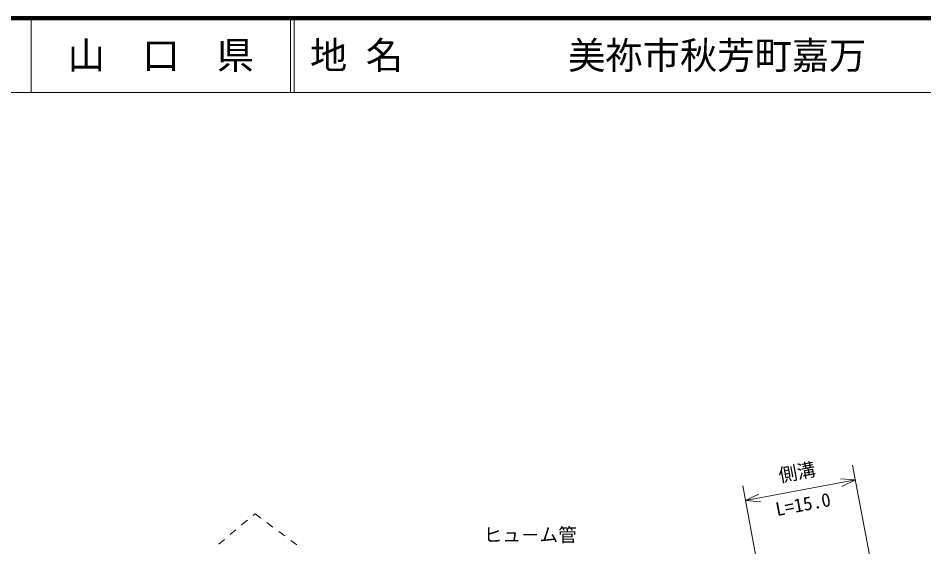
# Model space of a CAD drawing. Units: millimetres, scale not verified. Extents: x 40000 to 680000, y 20000 to 380000.
# Drawn here: x 331227 to 452751, y 309002 to 380000 of the extents above; entities that cross this region are included whole.
import ezdxf
from ezdxf.enums import TextEntityAlignment as Align

# ---------------------------------------------------------------- set-up
doc = ezdxf.new("R2010")
doc.units = ezdxf.units.MM
doc.header["$LTSCALE"] = 1000
for name, color, linetype, lineweight in [('M-BGD', 7, 'Continuous', 13), ('M-STR-HTXT', 7, 'Continuous', 13), ('M-TTL', 2, 'Continuous', 140), ('M-TTL-LINE', 7, 'Continuous', 18)]:
    doc.layers.add(name, color=color, linetype=linetype, lineweight=lineweight)
doc.layers.add('M-TTL-TXT', color=7, linetype='Continuous')
doc.styles.add('@ＭＳ ゴシック', font='')
doc.styles.add('ＭＳ ゴシック', font='')
doc.styles.get('@ＭＳ ゴシック').set_extended_font_data('@MS Gothic')
doc.styles.get('ＭＳ ゴシック').set_extended_font_data('MS Gothic')

msp = doc.modelspace()

# ---------------------------------------------------------------- linework, layer by layer
at = {"layer": 'M-BGD'}
for p, q in [((361219, 311950), (361983, 312595)), ((362747, 313240), (363012, 313464)), ((363012, 313464), (363814, 312866)), ((359690, 310660), (360454, 311305)), ((364616, 312268), (365418, 311671)), ((358162, 309370), (358926, 310015)), ((366219, 311073), (367021, 310475)), ((367823, 309878), (368625, 309280))]:
    msp.add_line(p, q, dxfattribs=at)
at = {"layer": 'M-STR-HTXT'}
for p, q in [((448921, 289491), (443188, 319957)), ((435012, 282295), (428447, 317183)), ((428817, 315217), (443558, 317991)), ((443558, 317991), (441564, 318143)), ((441755, 317125), (443558, 317991)), ((430620, 316083), (428817, 315217)), ((428817, 315217), (430811, 315066))]:
    msp.add_line(p, q, dxfattribs=at)
at = {"layer": 'M-TTL'}
msp.add_line((680000, 380000), (40000, 380000), dxfattribs=at)
at = {"layer": 'M-TTL-LINE'}
for p, q in [((333000, 380000), (333000, 370000)), ((367750, 380000), (367750, 370000)), ((368250, 380000), (368250, 370000)), ((40000, 370000), (680000, 370000))]:
    msp.add_line(p, q, dxfattribs=at)

# ---------------------------------------------------------------- texts
at = {"layer": 'M-STR-HTXT', "style": 'ＭＳ ゴシック'}
msp.add_text('側溝', height=1833, rotation=10.657, dxfattribs=at).set_placement((436003, 317587), align=Align.BOTTOM_CENTER)
at = {"layer": 'M-STR-HTXT', "style": '@ＭＳ ゴシック'}
msp.add_text('L=15.0', height=1833, rotation=10.657, dxfattribs=at).set_placement((436372, 315621), align=Align.TOP_CENTER)
at = {"layer": 'M-STR-HTXT', "style": 'ＭＳ ゴシック'}
msp.add_text('ヒュ－ム管', height=1833, dxfattribs=at).set_placement((393687, 309154), align=Align.BOTTOM_LEFT)
at = {"layer": 'M-TTL-TXT', "style": 'ＭＳ ゴシック'}
msp.add_text('山\u3000口\u3000県', height=3666, dxfattribs=at).set_placement((350375, 375000), align=Align.MIDDLE_CENTER)
for s, p in [('地 名', (370380, 375000)), ('美祢市秋芳町嘉万', (405024, 375000))]:
    msp.add_text(s, height=3666, dxfattribs=at).set_placement(p, align=Align.MIDDLE_LEFT)

doc.saveas('drawing.dxf')
